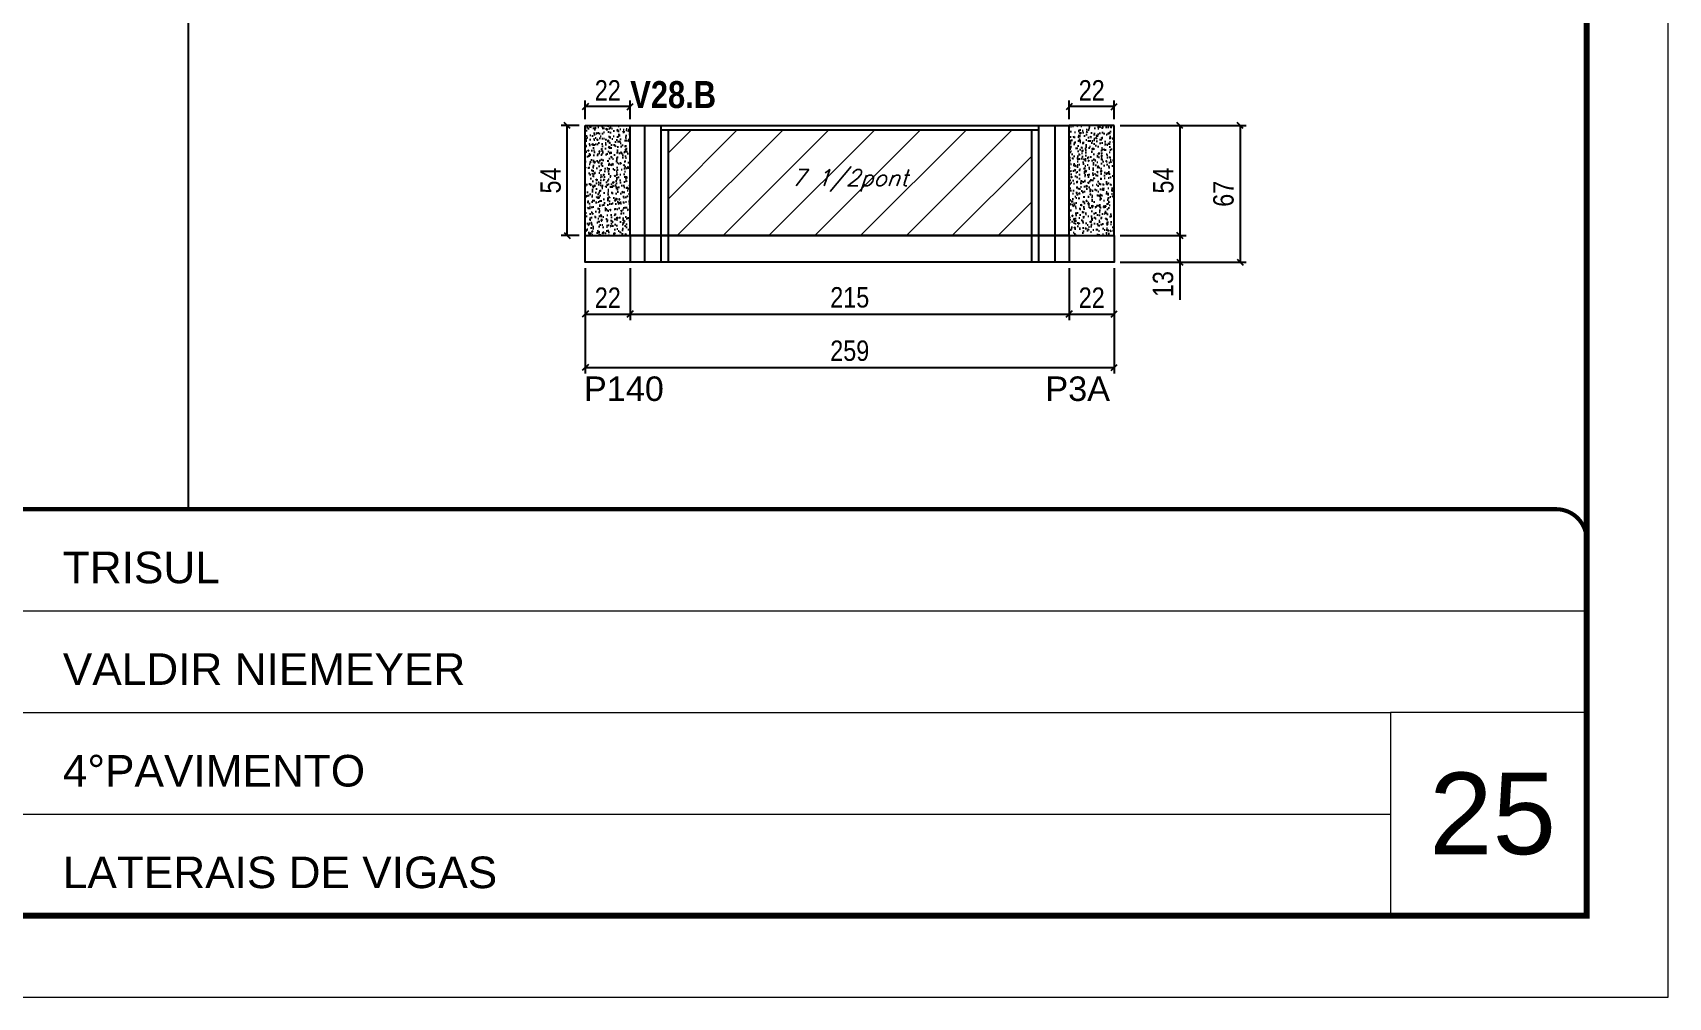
# Model space of a CAD drawing. Extents: x 3330 to 22105, y 1197 to 30204.
# Drawn here: x 4014 to 4815, y 21872 to 22344 of the extents above; entities that cross this region are included whole.
import ezdxf

# ---------------------------------------------------------------- set-up
doc = ezdxf.new("R2010")
doc.units = 0
doc.linetypes.add('CONTINUO', pattern=[0])
doc.linetypes.add('DASHED', pattern=[0.75, 0.5, -0.25])
for name, color, linetype in [('5', 5, 'Continuous'), ('COTA', 241, 'Continuous'), ('NOMENCLATURA', 7, 'Continuous'), ('Painéis', 200, 'Continuous'), ('SARR_2.2x7', 40, 'Continuous'), ('SARR_3.5x7', 81, 'Continuous'), ('texto', 7, 'Continuous')]:
    doc.layers.add(name, color=color, linetype=linetype)
for name, color, linetype, lineweight in [('CARIMBO', 255, 'Continuous', 9), ('Folhas', 255, 'Continuous', 9), ('Hachura', 251, 'Continuous', 9), ('SARRAFO DE PRESSAO', 251, 'DASHED', 9)]:
    doc.layers.add(name, color=color, linetype=linetype, lineweight=lineweight)
doc.styles.add('ARIAL', font='arial.ttf')
doc.styles.add('COTA TECNICA', font='techl___.ttf', dxfattribs={"height": 10})
doc.styles.add('Romans', font='romans.shx')
doc.styles.get("Standard").update_dxf_attribs({"font": 'arial.ttf'})
doc.styles.add('TECNICA', font='techb___.ttf', dxfattribs={"height": 10})
doc.dimstyles.new('PAINEL', dxfattribs={"dimtxt": 10, "dimasz": 3, "dimexe": 3, "dimexo": 3, "dimgap": 3, "dimtad": 1, "dimdec": 1, "dimzin": 12, "dimdsep": 46, "dimtxsty": 'COTA TECNICA', "dimblk1": 'OBLIQUE', "dimblk2": 'OBLIQUE', "dimsah": 1, "dimcen": 0.9, "dimclrd": 4, "dimclre": 4, "dimclrt": 240, "dimadec": 1, "dimazin": 3, "dimtfac": 1, "dimtdec": 1, "dimtmove": 0, "dimatfit": 3, "dimfxl": 1, "dimtolj": 1, "dimtzin": 12, "dimarcsym": 0})
pattern_1 = [(50, (-130452.3717, -5941.1), (5.46554007, -0.47817257), [0.5715, -6.2865]), (355, (-130452.3717, -5941.1), (-1.05730264, 5.73170536), [0.4572, -5.02921753]), (100.4514447, (-130451.916, -5941.14), (4.40823741, 5.25353256), [0.48570026, -5.34270734]), (46.1842, (-130452.372, -5939.576), (8.13237123, -1.26126984), [0.85725, -9.42975]), (96.6355576, (-130451.694, -5939.681), (7.122124, 7.42278374), [0.7285507, -8.01406824]), (351.184151, (-130452.372, -5939.576), (7.122124, 7.42278374), [0.685799, -7.54379196]), (21, (-130451.6097, -5939.957), (4.54843174, -3.06795595), [0.5715, -6.2865]), (326, (-130451.6097, -5939.957), (1.85406085, 5.52563898), [0.4572, -5.0292]), (71.451445, (-130451.2307, -5940.213), (6.40249258, 2.45768307), [0.48570026, -5.34269813]), (37.5, (-130452.3717, -5941.1), (0.092658098, 2.536651166), [0, -4.96824, 0, -5.1054, 0, -5.04825]), (7.5, (-130452.3717, -5941.1), (2.004589875, 3.005417245), [0, -2.91084, 0, -4.85394, 0, -1.92405]), (327.5, (-130454.071, -5941.1), (4.067717855, -0.17186232), [0, -1.905, 0, -5.9436, 0, -7.8867]), (317.5, (-130454.833, -5941.1), (4.44387544, 0.76279473), [0, -2.4765, 0, -3.94716, 0, -5.6007])]

# ---------------------------------------------------------------- blocks, each defined once
blk = doc.blocks.new('9999999999')
at = {"color": 30, "linetype": 'CONTINUO'}
for p, q in [((98564.56, 34379.64), (99583.98, 34379.64)), ((98564.56, 34329.83), (99487.98, 34329.83)), ((99583.98, 34329.83), (99487.98, 34329.83)), ((99487.98, 34329.83), (99487.98, 34230.21)), ((98564.56, 34280.02), (99487.98, 34280.02))]:
    blk.add_line(p, q, dxfattribs=at)
at = {"color": 30, "linetype": 'CONTINUO', "const_width": 2}
blk.add_lwpolyline([(99583.98, 34230.21), (99583.98, 34414.45, 0.414214), (99568.98, 34429.45), (98228.98, 34429.45, 0.414214), (98213.98, 34414.45), (98213.98, 34245.21, 0.414214), (98228.98, 34230.21), (99583.98, 34230.21)], format="xyb", dxfattribs=at)
at = {"layer": 'Folhas'}
blk.add_lwpolyline([(98138.98, 34190.21), (99623.98, 34190.21), (99623.98, 35240.21), (98138.98, 35240.21)], close=True, dxfattribs=at)
at = {"layer": 'Folhas', "color": 30, "const_width": 3}
blk.add_lwpolyline([(98213.98, 34230.21), (99583.98, 34230.21), (99583.98, 35200.21), (98213.98, 35200.21)], close=True, dxfattribs=at)
at = {"color": 7, "linetype": 'Continuous', "ltscale": 5, "style": 'ARIAL'}
for s, height, p in [('TRISUL', 15.483, (98837.68, 34393.13)), ('VALDIR NIEMEYER', 15.4829, (98837.68, 34343.32)), ('4°PAVIMENTO', 15.4829, (98837.68, 34293.51)), ('LATERAIS DE VIGAS', 15.4829, (98837.68, 34243.7))]:
    blk.add_text(s, height=height, dxfattribs=at).set_placement(p)
blk = doc.blocks.new('_Oblique')
at = {"color": 0, "linetype": 'ByBlock', "lineweight": -2}
blk.add_line((-0.5, -0.5), (0.5, 0.5), dxfattribs=at)
blk = doc.blocks.new('*D1689')
at = {"layer": 'COTA', "color": 4, "linetype": 'ByBlock', "lineweight": -2, "transparency": 16777216}
for p, q in [((4546.33, 22298.99), (4578.53, 22298.99)), ((4575.53, 22298.99), (4575.53, 22244.99)), ((4546.33, 22244.99), (4578.53, 22244.99))]:
    blk.add_line(p, q, dxfattribs=at)
at = {"layer": 'Defpoints', "color": 0, "linetype": 'ByBlock', "transparency": 16777216}
for p in [(4543.33, 22298.99), (4543.33, 22244.99), (4575.53, 22244.99)]:
    blk.add_point(p, dxfattribs=at)
at = {"layer": 'COTA', "color": 4, "linetype": 'ByBlock', "lineweight": -2, "transparency": 16777216, "xscale": 3, "yscale": 3, "zscale": 3}
for p, rotation in [((4575.53, 22298.99), 90), ((4575.53, 22244.99), 270)]:
    blk.add_blockref('_Oblique', p, dxfattribs=dict(at, rotation=rotation))
at = {"layer": 'COTA', "color": 240, "linetype": 'ByBlock', "transparency": 16777216, "insert": (4567.42, 22271.99), "char_height": 10, "attachment_point": 5, "rotation": 90, "style": 'COTA TECNICA'}
blk.add_mtext('\\A1;54', dxfattribs=at)
blk = doc.blocks.new('*D1697')
at = {"layer": 'COTA', "color": 4, "linetype": 'ByBlock', "lineweight": -2, "transparency": 16777216}
for p, q in [((4546.33, 22244.99), (4578.53, 22244.99)), ((4575.53, 22244.99), (4575.53, 22231.99)), ((4546.33, 22231.99), (4578.53, 22231.99)), ((4575.53, 22231.99), (4575.53, 22213.47))]:
    blk.add_line(p, q, dxfattribs=at)
at = {"layer": 'Defpoints', "color": 0, "linetype": 'ByBlock', "transparency": 16777216}
for p in [(4543.33, 22244.99), (4543.33, 22231.99), (4575.53, 22231.99)]:
    blk.add_point(p, dxfattribs=at)
at = {"layer": 'COTA', "color": 4, "linetype": 'ByBlock', "lineweight": -2, "transparency": 16777216, "xscale": 3, "yscale": 3, "zscale": 3}
for p, rotation in [((4575.53, 22244.99), 90), ((4575.53, 22231.99), 270)]:
    blk.add_blockref('_Oblique', p, dxfattribs=dict(at, rotation=rotation))
at = {"layer": 'COTA', "color": 240, "linetype": 'ByBlock', "transparency": 16777216, "insert": (4567.31, 22221.23), "char_height": 10, "attachment_point": 5, "rotation": 90, "style": 'COTA TECNICA'}
blk.add_mtext('\\A1;13', dxfattribs=at)
blk = doc.blocks.new('*D1698')
at = {"layer": 'COTA', "color": 4, "linetype": 'ByBlock', "lineweight": -2, "transparency": 16777216}
for p, q in [((4546.33, 22298.99), (4608.02, 22298.99)), ((4605.02, 22298.99), (4605.02, 22231.99)), ((4546.33, 22231.99), (4608.02, 22231.99))]:
    blk.add_line(p, q, dxfattribs=at)
at = {"layer": 'Defpoints', "color": 0, "linetype": 'ByBlock', "transparency": 16777216}
for p in [(4543.33, 22298.99), (4543.33, 22231.99), (4605.02, 22231.99)]:
    blk.add_point(p, dxfattribs=at)
at = {"layer": 'COTA', "color": 4, "linetype": 'ByBlock', "lineweight": -2, "transparency": 16777216, "xscale": 3, "yscale": 3, "zscale": 3}
for p, rotation in [((4605.02, 22298.99), 90), ((4605.02, 22231.99), 270)]:
    blk.add_blockref('_Oblique', p, dxfattribs=dict(at, rotation=rotation))
at = {"layer": 'COTA', "color": 240, "linetype": 'ByBlock', "transparency": 16777216, "insert": (4596.92, 22265.49), "char_height": 10, "attachment_point": 5, "rotation": 90, "style": 'COTA TECNICA'}
blk.add_mtext('\\A1;67', dxfattribs=at)
blk = doc.blocks.new('*D1699')
at = {"layer": 'COTA', "color": 4, "linetype": 'ByBlock', "lineweight": -2, "transparency": 16777216}
for p, q in [((4284.33, 22228.99), (4284.33, 22177.39)), ((4543.33, 22228.99), (4543.33, 22177.39)), ((4284.33, 22180.39), (4543.33, 22180.39))]:
    blk.add_line(p, q, dxfattribs=at)
at = {"layer": 'Defpoints', "color": 0, "linetype": 'ByBlock', "transparency": 16777216}
for p in [(4284.33, 22231.99), (4543.33, 22231.99), (4543.33, 22180.39)]:
    blk.add_point(p, dxfattribs=at)
at = {"layer": 'COTA', "color": 4, "linetype": 'ByBlock', "lineweight": -2, "transparency": 16777216, "xscale": 3, "yscale": 3, "zscale": 3, "rotation": 180}
blk.add_blockref('_Oblique', (4284.33, 22180.39), dxfattribs=at)
at = {"layer": 'COTA', "color": 4, "linetype": 'ByBlock', "lineweight": -2, "transparency": 16777216, "xscale": 3, "yscale": 3, "zscale": 3}
blk.add_blockref('_Oblique', (4543.33, 22180.39), dxfattribs=at)
at = {"layer": 'COTA', "color": 240, "linetype": 'ByBlock', "transparency": 16777216, "insert": (4413.83, 22188.52), "char_height": 10, "attachment_point": 5, "style": 'COTA TECNICA'}
blk.add_mtext('\\A1;259', dxfattribs=at)
blk = doc.blocks.new('*D1700')
at = {"layer": 'COTA', "color": 4, "linetype": 'ByBlock', "lineweight": -2, "transparency": 16777216}
for p, q in [((4284.33, 22228.99), (4284.33, 22203.56)), ((4306.33, 22228.99), (4306.33, 22203.56)), ((4284.33, 22206.56), (4306.33, 22206.56))]:
    blk.add_line(p, q, dxfattribs=at)
at = {"layer": 'Defpoints', "color": 0, "linetype": 'ByBlock', "transparency": 16777216}
for p in [(4284.33, 22231.99), (4306.33, 22231.99), (4306.33, 22206.56)]:
    blk.add_point(p, dxfattribs=at)
at = {"layer": 'COTA', "color": 4, "linetype": 'ByBlock', "lineweight": -2, "transparency": 16777216, "xscale": 3, "yscale": 3, "zscale": 3, "rotation": 180}
blk.add_blockref('_Oblique', (4284.33, 22206.56), dxfattribs=at)
at = {"layer": 'COTA', "color": 4, "linetype": 'ByBlock', "lineweight": -2, "transparency": 16777216, "xscale": 3, "yscale": 3, "zscale": 3}
blk.add_blockref('_Oblique', (4306.33, 22206.56), dxfattribs=at)
at = {"layer": 'COTA', "color": 240, "linetype": 'ByBlock', "transparency": 16777216, "insert": (4295.33, 22214.56), "char_height": 10, "attachment_point": 5, "style": 'COTA TECNICA'}
blk.add_mtext('\\A1;22', dxfattribs=at)
blk = doc.blocks.new('*D1701')
at = {"layer": 'COTA', "color": 4, "linetype": 'ByBlock', "lineweight": -2, "transparency": 16777216}
for p, q in [((4306.33, 22228.99), (4306.33, 22203.56)), ((4521.33, 22228.99), (4521.33, 22203.56)), ((4306.33, 22206.56), (4521.33, 22206.56))]:
    blk.add_line(p, q, dxfattribs=at)
at = {"layer": 'Defpoints', "color": 0, "linetype": 'ByBlock', "transparency": 16777216}
for p in [(4306.33, 22231.99), (4521.33, 22231.99), (4521.33, 22206.56)]:
    blk.add_point(p, dxfattribs=at)
at = {"layer": 'COTA', "color": 4, "linetype": 'ByBlock', "lineweight": -2, "transparency": 16777216, "xscale": 3, "yscale": 3, "zscale": 3, "rotation": 180}
blk.add_blockref('_Oblique', (4306.33, 22206.56), dxfattribs=at)
at = {"layer": 'COTA', "color": 4, "linetype": 'ByBlock', "lineweight": -2, "transparency": 16777216, "xscale": 3, "yscale": 3, "zscale": 3}
blk.add_blockref('_Oblique', (4521.33, 22206.56), dxfattribs=at)
at = {"layer": 'COTA', "color": 240, "linetype": 'ByBlock', "transparency": 16777216, "insert": (4413.83, 22214.67), "char_height": 10, "attachment_point": 5, "style": 'COTA TECNICA'}
blk.add_mtext('\\A1;215', dxfattribs=at)
blk = doc.blocks.new('*D1702')
at = {"layer": 'COTA', "color": 4, "linetype": 'ByBlock', "lineweight": -2, "transparency": 16777216}
for p, q in [((4521.33, 22228.99), (4521.33, 22203.56)), ((4543.33, 22228.99), (4543.33, 22203.56)), ((4521.33, 22206.56), (4543.33, 22206.56))]:
    blk.add_line(p, q, dxfattribs=at)
at = {"layer": 'Defpoints', "color": 0, "linetype": 'ByBlock', "transparency": 16777216}
for p in [(4521.33, 22231.99), (4543.33, 22231.99), (4543.33, 22206.56)]:
    blk.add_point(p, dxfattribs=at)
at = {"layer": 'COTA', "color": 4, "linetype": 'ByBlock', "lineweight": -2, "transparency": 16777216, "xscale": 3, "yscale": 3, "zscale": 3, "rotation": 180}
blk.add_blockref('_Oblique', (4521.33, 22206.56), dxfattribs=at)
at = {"layer": 'COTA', "color": 4, "linetype": 'ByBlock', "lineweight": -2, "transparency": 16777216, "xscale": 3, "yscale": 3, "zscale": 3}
blk.add_blockref('_Oblique', (4543.33, 22206.56), dxfattribs=at)
at = {"layer": 'COTA', "color": 240, "linetype": 'ByBlock', "transparency": 16777216, "insert": (4532.33, 22214.56), "char_height": 10, "attachment_point": 5, "style": 'COTA TECNICA'}
blk.add_mtext('\\A1;22', dxfattribs=at)
blk = doc.blocks.new('*D1703')
at = {"layer": 'COTA', "color": 4, "linetype": 'ByBlock', "lineweight": -2, "transparency": 16777216}
for p, q in [((4284.33, 22301.99), (4284.33, 22311.19)), ((4306.33, 22301.99), (4306.33, 22311.19)), ((4306.33, 22308.19), (4284.33, 22308.19))]:
    blk.add_line(p, q, dxfattribs=at)
at = {"layer": 'Defpoints', "color": 0, "linetype": 'ByBlock', "transparency": 16777216}
for p in [(4284.33, 22308.19), (4284.33, 22298.99), (4306.33, 22298.99)]:
    blk.add_point(p, dxfattribs=at)
at = {"layer": 'COTA', "color": 4, "linetype": 'ByBlock', "lineweight": -2, "transparency": 16777216, "xscale": 3, "yscale": 3, "zscale": 3, "rotation": 180}
blk.add_blockref('_Oblique', (4284.33, 22308.19), dxfattribs=at)
at = {"layer": 'COTA', "color": 4, "linetype": 'ByBlock', "lineweight": -2, "transparency": 16777216, "xscale": 3, "yscale": 3, "zscale": 3}
blk.add_blockref('_Oblique', (4306.33, 22308.19), dxfattribs=at)
at = {"layer": 'COTA', "color": 240, "linetype": 'ByBlock', "transparency": 16777216, "insert": (4295.33, 22316.19), "char_height": 10, "attachment_point": 5, "style": 'COTA TECNICA'}
blk.add_mtext('\\A1;22', dxfattribs=at)
blk = doc.blocks.new('*D1704')
at = {"layer": 'COTA', "color": 4, "linetype": 'ByBlock', "lineweight": -2, "transparency": 16777216}
for p, q in [((4281.33, 22298.99), (4272.47, 22298.99)), ((4275.47, 22244.99), (4275.47, 22298.99)), ((4281.33, 22244.99), (4272.47, 22244.99))]:
    blk.add_line(p, q, dxfattribs=at)
at = {"layer": 'Defpoints', "color": 0, "linetype": 'ByBlock', "transparency": 16777216}
for p in [(4275.47, 22298.99), (4284.33, 22298.99), (4284.33, 22244.99)]:
    blk.add_point(p, dxfattribs=at)
at = {"layer": 'COTA', "color": 4, "linetype": 'ByBlock', "lineweight": -2, "transparency": 16777216, "xscale": 3, "yscale": 3, "zscale": 3}
for p, rotation in [((4275.47, 22298.99), 90), ((4275.47, 22244.99), 270)]:
    blk.add_blockref('_Oblique', p, dxfattribs=dict(at, rotation=rotation))
at = {"layer": 'COTA', "color": 240, "linetype": 'ByBlock', "transparency": 16777216, "insert": (4267.36, 22271.99), "char_height": 10, "attachment_point": 5, "rotation": 90, "style": 'COTA TECNICA'}
blk.add_mtext('\\A1;54', dxfattribs=at)
blk = doc.blocks.new('*D1705')
at = {"layer": 'COTA', "color": 4, "linetype": 'ByBlock', "lineweight": -2, "transparency": 16777216}
for p, q in [((4521.33, 22301.99), (4521.33, 22311.19)), ((4543.33, 22301.99), (4543.33, 22311.19)), ((4543.33, 22308.19), (4521.33, 22308.19))]:
    blk.add_line(p, q, dxfattribs=at)
at = {"layer": 'Defpoints', "color": 0, "linetype": 'ByBlock', "transparency": 16777216}
for p in [(4521.33, 22308.19), (4521.33, 22298.99), (4543.33, 22298.99)]:
    blk.add_point(p, dxfattribs=at)
at = {"layer": 'COTA', "color": 4, "linetype": 'ByBlock', "lineweight": -2, "transparency": 16777216, "xscale": 3, "yscale": 3, "zscale": 3, "rotation": 180}
blk.add_blockref('_Oblique', (4521.33, 22308.19), dxfattribs=at)
at = {"layer": 'COTA', "color": 4, "linetype": 'ByBlock', "lineweight": -2, "transparency": 16777216, "xscale": 3, "yscale": 3, "zscale": 3}
blk.add_blockref('_Oblique', (4543.33, 22308.19), dxfattribs=at)
at = {"layer": 'COTA', "color": 240, "linetype": 'ByBlock', "transparency": 16777216, "insert": (4532.33, 22316.19), "char_height": 10, "attachment_point": 5, "style": 'COTA TECNICA'}
blk.add_mtext('\\A1;22', dxfattribs=at)

msp = doc.modelspace()

# ---------------------------------------------------------------- hatches: boundary and pattern name
at = {"layer": 'COTA', "linetype": 'ByBlock'}
h = msp.add_hatch(dxfattribs=at)
h.set_pattern_fill('AR-CONC', color=256, scale=0.03)
h.set_pattern_definition(pattern_1)
h.paths.add_polyline_path([(4306.33, 22298.99), (4284.33, 22298.99), (4284.33, 22244.99), (4306.33, 22244.99)])
h = msp.add_hatch(dxfattribs=at)
h.set_pattern_fill('AR-CONC', color=256, scale=0.03)
h.set_pattern_definition(pattern_1)
h.paths.add_polyline_path([(4521.33, 22298.99), (4543.33, 22298.99), (4543.33, 22244.99), (4521.33, 22244.99)])
at = {"layer": 'Hachura', "linetype": 'ByBlock'}
h = msp.add_hatch(dxfattribs=at)
h.set_pattern_fill('ANSI31', color=256, scale=5)
h.set_pattern_definition([(45, (-130452.372, -5941.1), (-11.2253202, 11.2253202), [])])
h.paths.add_polyline_path([(4502.83, 22296.79), (4324.83, 22296.79), (4324.83, 22244.99), (4502.83, 22244.99)])

# ---------------------------------------------------------------- linework, layer by layer
at = {"layer": 'COTA', "linetype": 'ByBlock'}
for p, q in [((4089.73, 22881.67), (4089.73, 22110.92)), ((4284.33, 22244.99), (4284.33, 22298.99)), ((4284.33, 22298.99), (4306.33, 22298.99)), ((4543.33, 22298.99), (4521.33, 22298.99)), ((4543.33, 22244.99), (4543.33, 22298.99))]:
    msp.add_line(p, q, dxfattribs=at)
at = {"layer": 'Painéis', "linetype": 'Continuous'}
for p, q in [((4306.33, 22244.99), (4306.33, 22298.99)), ((4306.33, 22298.99), (4521.33, 22298.99)), ((4521.33, 22244.99), (4521.33, 22298.99)), ((4521.33, 22244.99), (4306.33, 22244.99))]:
    msp.add_line(p, q, dxfattribs=at)
msp.add_lwpolyline([(4284.33, 22244.99), (4543.33, 22244.99), (4543.33, 22231.99), (4284.33, 22231.99)], close=True, dxfattribs=at)
at = {"layer": 'SARR_2.2x7', "linetype": 'Continuous'}
for p, q in [((4313.33, 22298.99), (4313.33, 22244.99)), ((4321.33, 22296.79), (4506.33, 22296.79)), ((4514.33, 22298.99), (4514.33, 22244.99)), ((4306.33, 22244.99), (4306.33, 22231.99)), ((4313.33, 22244.99), (4313.33, 22231.99)), ((4514.33, 22244.99), (4514.33, 22231.99)), ((4521.33, 22244.99), (4521.33, 22231.99))]:
    msp.add_line(p, q, dxfattribs=at)
at = {"layer": 'SARR_3.5x7'}
for p, q in [((4321.33, 22298.99), (4321.33, 22231.99)), ((4324.83, 22296.79), (4324.83, 22231.99)), ((4502.83, 22296.79), (4502.83, 22231.99)), ((4506.33, 22298.99), (4506.33, 22231.99))]:
    msp.add_line(p, q, dxfattribs=at)

# ---------------------------------------------------------------- block references
at = {"layer": 'SARRAFO DE PRESSAO', "color": 6, "linetype": 'ByBlock'}
msp.add_blockref('9999999999', (-94809.25, -12318.53), dxfattribs=at)

# ---------------------------------------------------------------- texts
at = {"layer": '5', "linetype": 'Continuous'}
for s, p in [('P140', (4283.65, 22163.95)), ('P3A', (4509.62, 22163.95))]:
    msp.add_text(s, height=12, rotation=359.99996, dxfattribs=at).set_placement(p)
at = {"layer": 'CARIMBO', "style": 'ARIAL'}
msp.add_text('25', height=40, dxfattribs=at).set_placement((4697.59, 21941.82))
at = {"layer": 'NOMENCLATURA', "style": 'TECNICA'}
msp.add_text('V28.B', height=13.2, dxfattribs=at).set_placement((4306.33, 22307.51))
at = {"layer": 'texto', "color": 2, "insert": (4413.83, 22271.99), "char_height": 8, "attachment_point": 5, "style": 'Romans'}
msp.add_mtext('{\\Q19;\\C256;7 1/2pont}', dxfattribs=at)

# ---------------------------------------------------------------- dimensions: what is measured, and where the dimension line sits
at = {"layer": 'COTA', "linetype": 'ByBlock'}
for base, p1, p2, picture, middle in [((4284.33, 22308.19), (4306.33, 22298.99), (4284.33, 22298.99), '*D1703', (4295.33, 22316.19)), ((4521.33, 22308.19), (4543.33, 22298.99), (4521.33, 22298.99), '*D1705', (4532.33, 22316.19)), ((4543.33, 22180.39), (4284.33, 22231.99), (4543.33, 22231.99), '*D1699', (4413.83, 22188.52)), ((4306.33, 22206.56), (4284.33, 22231.99), (4306.33, 22231.99), '*D1700', (4295.33, 22214.56))]:
    dim = msp.add_linear_dim(base=base, p1=p1, p2=p2, dimstyle='PAINEL', dxfattribs=at)
    dim.commit()
    dim.dimension.update_dxf_attribs({"geometry": picture, "text_midpoint": middle})
for base, p1, p2, picture, middle in [((4275.47, 22298.99), (4284.33, 22244.99), (4284.33, 22298.99), '*D1704', (4267.36, 22271.99)), ((4575.53, 22244.99), (4543.33, 22298.99), (4543.33, 22244.99), '*D1689', (4567.42, 22271.99)), ((4605.02, 22231.99), (4543.33, 22298.99), (4543.33, 22231.99), '*D1698', (4596.92, 22265.49)), ((4575.53, 22231.99), (4543.33, 22244.99), (4543.33, 22231.99), '*D1697', (4567.31, 22221.23))]:
    dim = msp.add_linear_dim(base=base, p1=p1, p2=p2, angle=90, dimstyle='PAINEL', dxfattribs=at)
    dim.commit()
    dim.dimension.update_dxf_attribs({"geometry": picture, "text_midpoint": middle})
for base, p1, p2, picture, middle in [((4521.33, 22206.56), (4306.33, 22231.99), (4521.33, 22231.99), '*D1701', (4413.83, 22214.67)), ((4543.33, 22206.56), (4521.33, 22231.99), (4543.33, 22231.99), '*D1702', (4532.33, 22214.56))]:
    dim = msp.add_linear_dim(base=base, p1=p1, p2=p2, dimstyle='PAINEL', override={"dimtmove": 1}, dxfattribs=at)
    dim.commit()
    dim.dimension.update_dxf_attribs({"geometry": picture, "text_midpoint": middle})

doc.saveas('drawing.dxf')
